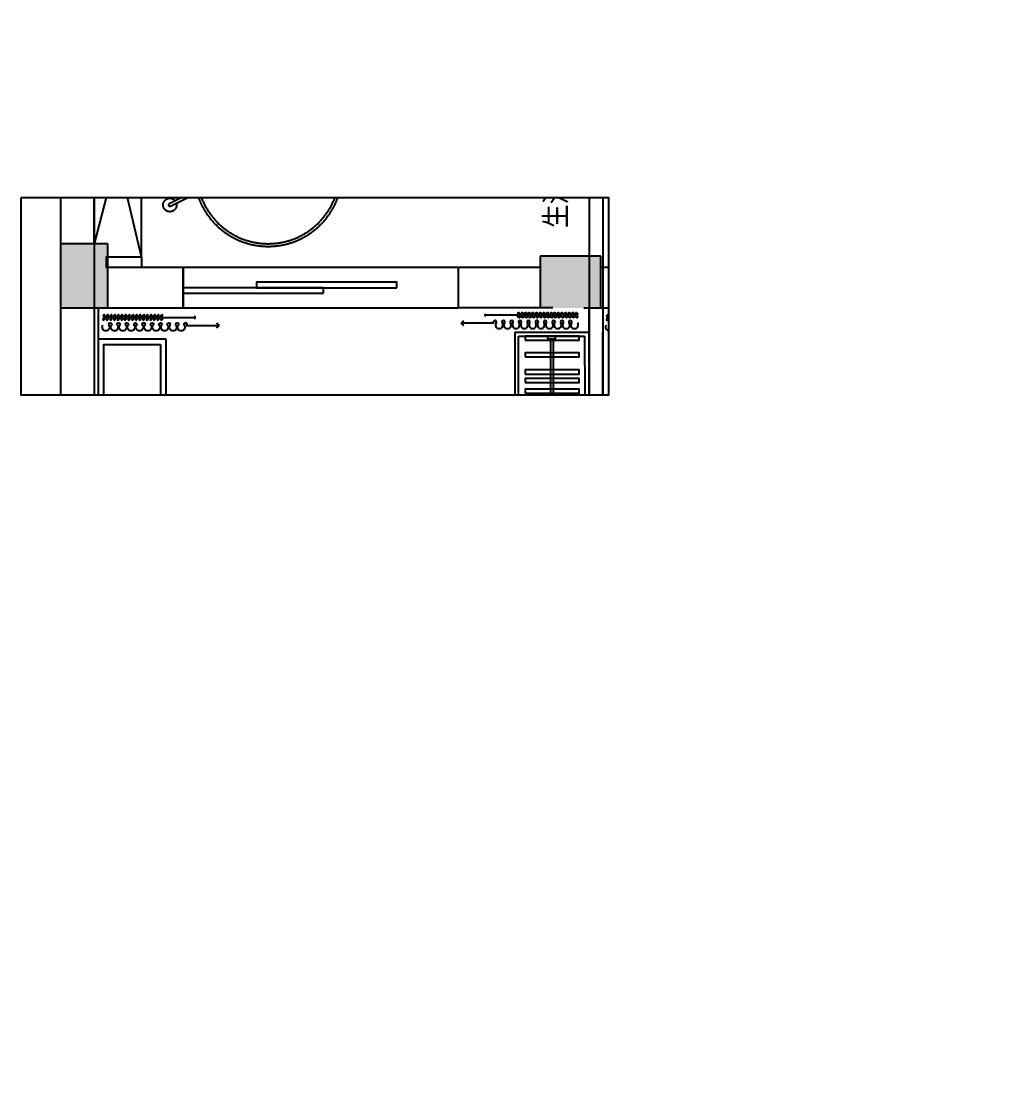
# Model space of a CAD drawing. Header units: millimetres. Extents: x 84840 to 206424, y -288515 to -124389.
# Drawn here: x 168160 to 175512, y -258391 to -250516 of the extents above; entities that cross this region are included whole.
import ezdxf
from ezdxf.xclip import XClip

# ---------------------------------------------------------------- set-up
doc = ezdxf.new("R2010")
doc.units = ezdxf.units.MM
doc.header["$XCLIPFRAME"] = 0
doc.linetypes.add('HIDDEN', pattern=[0.375, 0.25, -0.125])
for name, color, linetype in [('C-门套', 16, 'Continuous'), ('P-原墙线', 7, 'Continuous'), ('P-固定家具1(到顶)', 3, 'Continuous'), ('P-完成面尺寸', 44, 'Continuous'), ('P-文字', 3, 'Continuous'), ('P-新墙线', 4, 'Continuous'), ('P-活动家具', 3, 'Continuous'), ('P-门', 1, 'Continuous')]:
    doc.layers.add(name, color=color, linetype=linetype)
doc.styles.add('H1', font='SimSun.ttf')

# ---------------------------------------------------------------- blocks, each defined once
blk = doc.blocks.new('A$C7EE014FC')
at = {"color": 252, "ltscale": 3}
for centre, radius, start, end in [((785.8, 1646.4), 679.6, 118.97694, 154.84408), ((371.4, 395.3), 212.6, 171.81466, 293.5953)]:
    blk.add_arc(centre, radius, start, end, dxfattribs=at)
at = {"color": 252, "ltscale": 3, "extrusion": (0, 0, -1)}
blk.add_ellipse((328.8, 2082.6), major_axis=(-158.5, -152.9), ratio=0.45088, start_param=-1.570796, end_param=4.712389, dxfattribs=at)
at = {"color": 252, "ltscale": 3}
blk.add_ellipse((328.8, 318.3), major_axis=(-158.5, 152.9), ratio=0.45088, start_param=-1.570796, end_param=4.712389, dxfattribs=at)
at = {"layer": 'P-活动家具'}
for p, q in [((0, 2400), (950.1, 2400)), ((0, 0), (0, 2400)), ((950.1, 2400), (950.1, 2271)), ((154.7, 170), (154.7, 2230)), ((175.2, 2250.5), (929.6, 2250.5)), ((950.1, 170), (950.1, 2230)), ((950.1, 1200), (154.7, 1200)), ((929.6, 149.5), (175.2, 149.5)), ((175.2, 149.5), (929.6, 149.5)), ((950.1, 0), (950.1, 129)), ((0, 0), (950.1, 0))]:
    blk.add_line(p, q, dxfattribs=at)
for centre, start, end in [((175.2, 2230), 90, 180.00317), ((929.6, 2271), 270, 0), ((929.6, 2230), 0, 90), ((175.2, 170), 179.99683, 270), ((929.6, 170), 270, 0), ((929.6, 129), 0, 90)]:
    blk.add_arc(centre, 20.5, start, end, dxfattribs=at)
blk = doc.blocks.new('A$C0F331B38')
at = {"layer": 'P-活动家具'}
for p, q in [((0, 850), (0, 721)), ((850.1, 850), (0, 850)), ((850.1, 0), (850.1, 850)), ((0, 170), (0, 680)), ((674.9, 700.5), (20.5, 700.5)), ((561.4, 700.5), (561.4, 149.5)), ((695.4, 170), (695.4, 680)), ((0, 0), (0, 129)), ((20.5, 149.5), (674.9, 149.5)), ((674.9, 149.5), (20.5, 149.5)), ((850.1, 0), (0, 0))]:
    blk.add_line(p, q, dxfattribs=at)
for centre, start, end in [((20.5, 721), 180, 270), ((20.5, 680), 90, 180), ((674.9, 680), 359.99683, 90), ((20.5, 170), 180, 270), ((674.9, 170), 270, 0.00317), ((20.5, 129), 90, 180)]:
    blk.add_arc(centre, 20.5, start, end, dxfattribs=at)
blk = doc.blocks.new('A$C22EE4B40')
at = {"layer": 'P-新墙线', "color": 252}
for points in [[(631.5, 234.9), (0, 234.9), (0, 3491.3), (1302.1, 3491.3)], [(1975.8, 3491.3), (2539.8, 3491.3)], [(2788.3, 3254.3), (2788.3, 3063.1)], [(2788.3, 663.1), (2788.3, 462.8)], [(809.4, 234.9), (631.5, 234.9)], [(2537.9, 234.9), (1659.4, 234.9)]]:
    blk.add_lwpolyline(points, dxfattribs=at)
at = {"layer": 'P-活动家具'}
for points in [[(1681.7, 1350.3), (731.7, 1350.3), (731.7, 2450.3), (1681.7, 2450.3)], [(1659.4, 629.8), (1659.4, -10.7), (809.4, -10.7), (809.4, 629.8)]]:
    blk.add_lwpolyline(points, close=True, dxfattribs=at)
for centre in [(2734.8, 3447), (2734.8, 270.1)]:
    blk.add_circle(centre, 200, dxfattribs=at)
at = {"rotation": 53.1708397505404}
blk.add_blockref('A$C0F331B38', (1733.7, 3168.1), dxfattribs=at)
at = {"layer": 'P-活动家具', "extrusion": (0, 0, -1), "zscale": -1}
blk.add_blockref('A$C7EE014FC', (-3040.4, 663.1), dxfattribs=at)
blk = doc.blocks.new('A$C3A1E34E2')
at = {"color": 0, "linetype": 'ByBlock'}
for p, q in [((899, 122), (1232, 122)), ((657, 37, 0), (1001, 37, 0))]:
    blk.add_line(p, q, dxfattribs=at)
for centre, start, end in [((1017, 69, 0), 206.8177, 243.0269), ((1017, 5, 0), 116.9731, 153.1823)]:
    blk.add_arc(centre, 36.1, start, end, dxfattribs=at)
for centre, major_axis, start_param, end_param in [((48, 140), (-27.4, 27.4), -0.785341, 1.400999), ((48, 140), (-27.4, 27.4), 3.311504, 5.497844), ((93, 108), (-11, 11), 0.169911, 4.542591), ((137, 140), (27.4, 27.4), 0.785455, 2.971795), ((137, 140), (27.4, 27.4), 4.8823, 7.06864), ((181, 108), (11, 11), 1.740708, 6.113388), ((226, 140), (-27.4, 27.4), -0.785341, 1.400999), ((226, 140), (27.4, 27.4), 4.8823, 7.06864), ((270, 108), (-11, 11), 0.169911, 4.542591), ((314, 140), (27.4, 27.4), 0.785341, 2.971681), ((314, 140), (27.4, 27.4), 4.882187, 7.068527), ((359, 108), (11, 11), 1.740594, 6.113274), ((403, 140), (27.4, 27.4), 0.785341, 2.971681), ((403, 140), (27.4, 27.4), 4.882187, 7.068527), ((447, 108), (-11, 11), 0.169798, 2.356194), ((447, 108), (11, 11), 3.927048, 6.113388), ((492, 140), (-27.4, 27.4), -0.785341, 1.400999), ((492, 140), (-27.4, 27.4), 3.311504, 5.497844), ((536, 108), (-11, 11), 0.169911, 4.542591), ((580, 140), (27.4, 27.4), 0.785455, 2.971795), ((580, 140), (27.4, 27.4), 4.8823, 7.06864), ((625, 108), (11, 11), 1.740708, 6.113388), ((669, 140), (-27.4, 27.4), -0.785341, 1.400999), ((669, 140), (27.4, 27.4), 4.8823, 7.06864), ((713, 108), (-11, 11), 0.169911, 4.542591), ((758, 140), (27.4, 27.4), 0.785341, 2.971681), ((758, 140), (27.4, 27.4), 4.882187, 7.068527), ((802, 108), (11, 11), 1.740594, 6.113274), ((846, 140), (27.4, 27.4), 0.785341, 2.971681), ((846, 140), (27.4, 27.4), 4.882187, 7.068527), ((891, 108), (-11, 11), 0.169798, 2.356194), ((1280, 181), (46.9, 46.9), 2.824252, 3.456222), ((1280, 63), (-46.9, 46.9), -0.314629, 0.31734)]:
    blk.add_ellipse(centre, major_axis=major_axis, ratio=1, start_param=start_param, end_param=end_param, dxfattribs=at)
at = {"color": 0, "linetype": 'ByBlock', "extrusion": (0, 0, -1)}
blk.add_ellipse((891, 108), major_axis=(13.9, 8.4), ratio=0.942431, start_param=-0.491972, end_param=2.091434, dxfattribs=at)
at = {"color": 0, "extrusion": (0, 0, -1)}
for centre, start_param, end_param in [((15, 37, 0), 1.716714, 4.546394), ((34, 37, 0), -1.424879, 1.716714), ((53, 37, 0), 1.716714, 4.858306), ((72, 37, 0), -1.424879, 1.716714), ((91, 37, 0), 1.716714, 4.858306), ((111, 37, 0), -1.424879, 1.716714), ((130, 37, 0), 1.716714, 4.858306), ((149, 37, 0), -1.424879, 1.716714), ((168, 37, 0), 1.716714, 4.858306), ((187, 37, 0), -1.424879, 1.716714), ((206, 37, 0), 1.716714, 4.858306), ((226, 37, 0), -1.424879, 1.716714), ((245, 37, 0), 1.716714, 4.858306), ((264, 37, 0), -1.424879, 1.716714), ((283, 37, 0), 1.716714, 4.858306), ((302, 37, 0), -1.424879, 1.716714), ((322, 37, 0), 1.716714, 4.858306), ((341, 37, 0), -1.424879, 1.716714), ((360, 37, 0), 1.716714, 4.858306), ((379, 37, 0), -1.424879, 1.716714), ((398, 37, 0), 1.716714, 4.858306), ((418, 37, 0), -1.424879, 1.716714), ((437, 37, 0), 1.716714, 4.858306), ((456, 37, 0), -1.424879, 1.716714), ((475, 37, 0), 1.716714, 4.858306), ((494, 37, 0), -1.424879, 1.716714), ((514, 37, 0), 1.716714, 4.858306), ((533, 37, 0), -1.424879, 1.716714), ((552, 37, 0), 1.716714, 4.858306), ((571, 37, 0), -1.424879, 1.716714), ((590, 37, 0), 1.716714, 4.858306), ((610, 37, 0), -1.424879, 1.716714), ((629, 37, 0), 1.716714, 4.858306), ((648, 37, 0), -1.424879, 1.716714)]:
    blk.add_ellipse(centre, major_axis=(-16.5, 28.6), ratio=0.254545, start_param=start_param, end_param=end_param, dxfattribs=at)
blk = doc.blocks.new('做成ACAD TuKuai0334')
at = {"ltscale": 0.1}
blk.add_lwpolyline([(-561.5, 302.8), (-426.8, 236.8), (-448.8, 191.9), (-583.5, 257.9)], close=True, dxfattribs=at)
blk.add_lwpolyline([(-433.4, 223.4), (4.4, 9, -1), (-4.4, -9), (-442.2, 205.4)], format="xyb", close=True, dxfattribs=at)
blk.add_arc((0, 0), 50, 165.44738, 142.37346, dxfattribs=at)
blk = doc.blocks.new('A$C46D34C97')
at = {"layer": 'P-活动家具'}
blk.add_circle((550, 550), 550, dxfattribs=at)
at = {"layer": 'P-活动家具', "color": 252}
blk.add_circle((550, 550), 530, dxfattribs=at)
at = {"layer": 'P-活动家具', "extrusion": (-3.63023e-16, 2.76781e-16, -1)}
for centre, major_axis, start_param, end_param in [((1664.7, 216.2), (-994.3, 840.3), 0.021596, 0.360844), ((1070.8, 1280.2), (-58.9, 58.9), 5.207152, 6.572082), ((1036.9, 1361), (-6.73, 6.73), 4.573679, 6.061226), ((1049.3, 1346), (-20.3, 20.3), 6.272135, 7.768104), ((2280.8, 2279.2), (-1189.8, 1001.7), 4.649527, 4.945795), ((-273.3, -277.1), (-1617.4, 1374.5), 1.550382, 1.752631), ((3013.8, -1925.6), (-2658, 2658), 0.117026, 0.206621), ((488, 1698.7), (-473.6, 473.6), 3.077462, 3.14993), ((488, 1698.7), (-473.6, 473.6), 3.077462, 3.14993), ((869.8, 868.7), (-287.2, 287.2), 1.088485, 2.044585), ((715.2, 983.3), (-46.3, 46.3), 5.075891, 6.45545), ((713.8, 1048.9), (-27, 27), 5.179428, 6.355186), ((689.6, 1035.5), (-8.59, 8.59), 4.369902, 5.615979), ((218, 1661), (-998.3, 835.3), 2.951906, 3.29117), ((1284.2, 1072.3), (-59.3, 59.3), 2.900344, 4.264281), ((1364.2, 1035.2), (-7.36, 7.36), 3.430198, 4.849571), ((1349, 1046.5), (-20.3, 20.3), 1.65498, 3.150948), ((-890.8, -909.4), (-1854.2, 1560.2), 1.56328, 1.742544), ((2639.4, -411.8), (1394, 1394), 4.676754, 4.720313), ((2639.4, -411.8), (1394, 1394), 4.676754, 4.720313), ((-1385.7, 2499.7), (-2136, 2136), 2.901951, 3.001897), ((989.8, 711.1), (-46.5, 46.5), 2.96034, 4.340179), ((1044.8, 697.4), (-16.7, 16.7), 3.964784, 4.786085), ((1051.6, 711.4), (-27.2, 27.2), 3.070293, 4.127567)]:
    blk.add_ellipse(centre, major_axis=major_axis, ratio=1, start_param=start_param, end_param=end_param, dxfattribs=at)
at = {"layer": 'P-活动家具', "rotation": 12.44499721410939}
blk.add_blockref('做成ACAD TuKuai0334', (1314.7, 475.1), dxfattribs=at)
blk = doc.blocks.new('0000000000000000000222')
at = {"layer": 'P-原墙线'}
h = blk.add_hatch(color=8, dxfattribs=at)
h.paths.add_polyline_path([(246712.8, 48263.9), (246712.8, 47913.9), (247187.8, 47913.9), (247187.8, 48263.9)])
h.paths.add_polyline_path([(241242.8, 48263.9), (240962.8, 48263.9), (240962.8, 47868.9), (241242.8, 47868.9), (241242.8, 47968.9)])
blk.add_hatch(color=8, dxfattribs=at).paths.add_polyline_path([(247097.8, 44258.9), (247097.8, 44708.9), (246712.8, 44708.9), (246712.8, 44613.9), (246712.8, 44383.9), (246712.8, 44258.9)])
at = {"layer": 'C-门套', "linetype": 'HIDDEN'}
blk.add_lwpolyline([(246712.8, 45313.9), (247012.8, 45313.9), (247012.8, 47353.9), (246712.8, 47353.9)], close=True, dxfattribs=at)
at = {"layer": 'P-原墙线'}
for p, q in [((248837.8, 48263.9), (240962.8, 48263.9)), ((246712.8, 48263.9), (246712.8, 47353.9)), ((247187.8, 47913.9), (247187.8, 48263.9)), ((243232.8, 47983.9), (246712.8, 47983.9)), ((247187.8, 48013.9), (248557.8, 48013.9)), ((246712.8, 47913.9), (247187.8, 47913.9)), ((247012.8, 47353.9), (247012.8, 47913.9)), ((246712.8, 47353.9), (247012.8, 47353.9)), ((246712.8, 44613.9), (246712.8, 45313.9)), ((246712.8, 45313.9), (247012.8, 45313.9)), ((247012.8, 44708.9), (247012.8, 45313.9)), ((247097.8, 44708.9), (246712.8, 44708.9)), ((247097.8, 44258.9), (247097.8, 44708.9)), ((246532.8, 44613.9), (246532.8, 44383.9)), ((246712.8, 44383.9), (246712.8, 44078.9)), ((246712.8, 44258.9), (247097.8, 44258.9)), ((247012.8, 44078.9), (247012.8, 44258.9))]:
    blk.add_line(p, q, dxfattribs=at)
at = {"layer": 'P-固定家具1(到顶)', "color": 252}
for p, q in [((247092.8, 47663.9), (248557.8, 48013.9)), ((248557.8, 47663.9), (247187.8, 48013.9)), ((242517.6, 44863.9), (246502.8, 44868, 210.9)), ((246502.8, 44868, 210.9), (246502.8, 44378, 210.9)), ((245372.8, 44628.9), (246482.8, 44628.9, -112.4)), ((245372.8, 44608.9), (246482.8, 44608.9, -112.4)), ((246502.8, 44378, 210.9), (242517.6, 44373.9))]:
    blk.add_line(p, q, dxfattribs=at)
at = {"layer": 'P-固定家具1(到顶)'}
blk.add_lwpolyline([(247092.8, 47663.9), (248557.8, 47663.9), (248557.8, 48013.9), (247187.8, 48013.9)], dxfattribs=at)
for points in [[(247092.8, 47663.9), (247012.8, 47663.9), (247012.8, 47923.9), (247092.8, 47923.9)], [(242487.6, 44893.9), (246532.8, 44893.9), (246532.8, 44343.9), (242487.6, 44343.9)]]:
    blk.add_lwpolyline(points, close=True, dxfattribs=at)
at = {"layer": 'P-固定家具1(到顶)', "color": 252}
for points in [[(246081.9, 44818.9), (246081.9, 44418.9), (246111.9, 44418.9), (246111.9, 44818.9)], [(246159.5, 44818.9), (246159.5, 44418.9), (246189.5, 44418.9), (246189.5, 44818.9)], [(246222.9, 44818.9), (246222.9, 44418.9), (246252.9, 44418.9), (246252.9, 44818.9)], [(246349.9, 44818.9), (246349.9, 44418.9), (246379.9, 44418.9), (246379.9, 44818.9)]]:
    blk.add_lwpolyline(points, close=True, dxfattribs=at)
at = {"layer": 'P-固定家具1(到顶)', "color": 252, "elevation": 112.4}
blk.add_lwpolyline([(246472.8, 44818.9), (246472.8, 44418.9), (246502.8, 44418.9), (246502.8, 44818.9)], close=True, dxfattribs=at)
at = {"layer": 'P-固定家具1(到顶)', "color": 252}
blk.add_lwpolyline([(246502.8, 44653), (246487.8, 44653, 0.414214), (246482.8, 44648), (246482.8, 44598, 0.414214), (246487.8, 44593), (246502.8, 44593)], format="xyb", close=True, dxfattribs=at)
at = {"layer": 'P-新墙线', "linetype": 'ByBlock', "ltscale": 3}
for p, q in [((242347.8, 44343.9), (246712.8, 44343.9)), ((246712.8, 44243.9), (242347.8, 44243.9))]:
    blk.add_line(p, q, dxfattribs=at)
at = {"layer": 'P-新墙线'}
blk.add_lwpolyline([(242347.8, 44243.9), (246532.8, 44243.9)], dxfattribs=at)
at = {"layer": 'P-活动家具'}
blk.add_lwpolyline([(246482.8, 47483.9), (245932.8, 47483.9), (245932.8, 47983.9), (246482.8, 47983.9)], close=True, dxfattribs=at)
at = {"layer": 'P-活动家具', "color": 252}
blk.add_lwpolyline([(246442.8, 47523.9), (245972.8, 47523.9), (245972.8, 47943.9), (246442.8, 47943.9)], close=True, dxfattribs=at)
at = {"layer": 'P-门'}
for points in [[(246822.8, 46313.9), (246862.8, 46313.9), (246862.8, 47353.9), (246822.8, 47353.9)], [(246862.8, 45771.3), (246902.8, 45771.3), (246902.8, 46811.3), (246862.8, 46811.3)]]:
    blk.add_lwpolyline(points, close=True, dxfattribs=at)
at = {"layer": 'P-活动家具', "color": 252, "yscale": 0.7000000000116415, "zscale": 0.7000000000000002, "rotation": 90}
for p, xscale in [((246667.9, 47960.9, 3.8), -0.7000000000116415), ((246685.1, 44419.2), 0.7000000000116415), ((246667.9, 44227.5, 3.8), -0.7000000000116415)]:
    blk.add_blockref('A$C3A1E34E2', p, dxfattribs=dict(at, xscale=xscale))
at = {"layer": 'P-活动家具', "xscale": -1, "rotation": 282.8490667240035}
blk.add_blockref('A$C46D34C97', (247305.2, 46066.1), dxfattribs=at)
at = {"layer": 'P-活动家具', "rotation": 90}
blk.add_blockref('A$C22EE4B40', (246380.4, 41203.6), dxfattribs=at)
at = {"layer": 'P-文字', "style": 'H1', "width": 0.8}
blk.add_text('生活阳台', height=160, dxfattribs=at).set_placement((247306.3, 44512.4))
blk = doc.blocks.new('0086')
at = {"layer": 'P-完成面尺寸'}
blk.add_blockref('0000000000000000000222', (-130019.4, -173987.5), dxfattribs=at)

msp = doc.modelspace()

# ---------------------------------------------------------------- linework, layer by layer
for p, q in [((168451.8, -251822.1), (168451.8, -253287.9)), ((168701.8, -251822.1), (168701.8, -253287.9)), ((172371.8, -251822.1), (172371.8, -253287.9)), ((172471.8, -251822.1), (172471.8, -253287.9))]:
    msp.add_line(p, q)
msp.add_lwpolyline([(168160.1, -251822.1), (172513.7, -251822.1), (172515.6, -253287.9), (168160.1, -253287.9)], close=True)

# ---------------------------------------------------------------- block references
at = {"layer": 'P-完成面尺寸'}
ref = msp.add_blockref('0086', (42728.2, -369334.5), dxfattribs=dict(at, rotation=90))
XClip(ref).set_block_clipping_path([(116046.6023362181, -129785.5084989041), (117512.3880688542, -125431.8584321134)])

doc.saveas('drawing.dxf')
